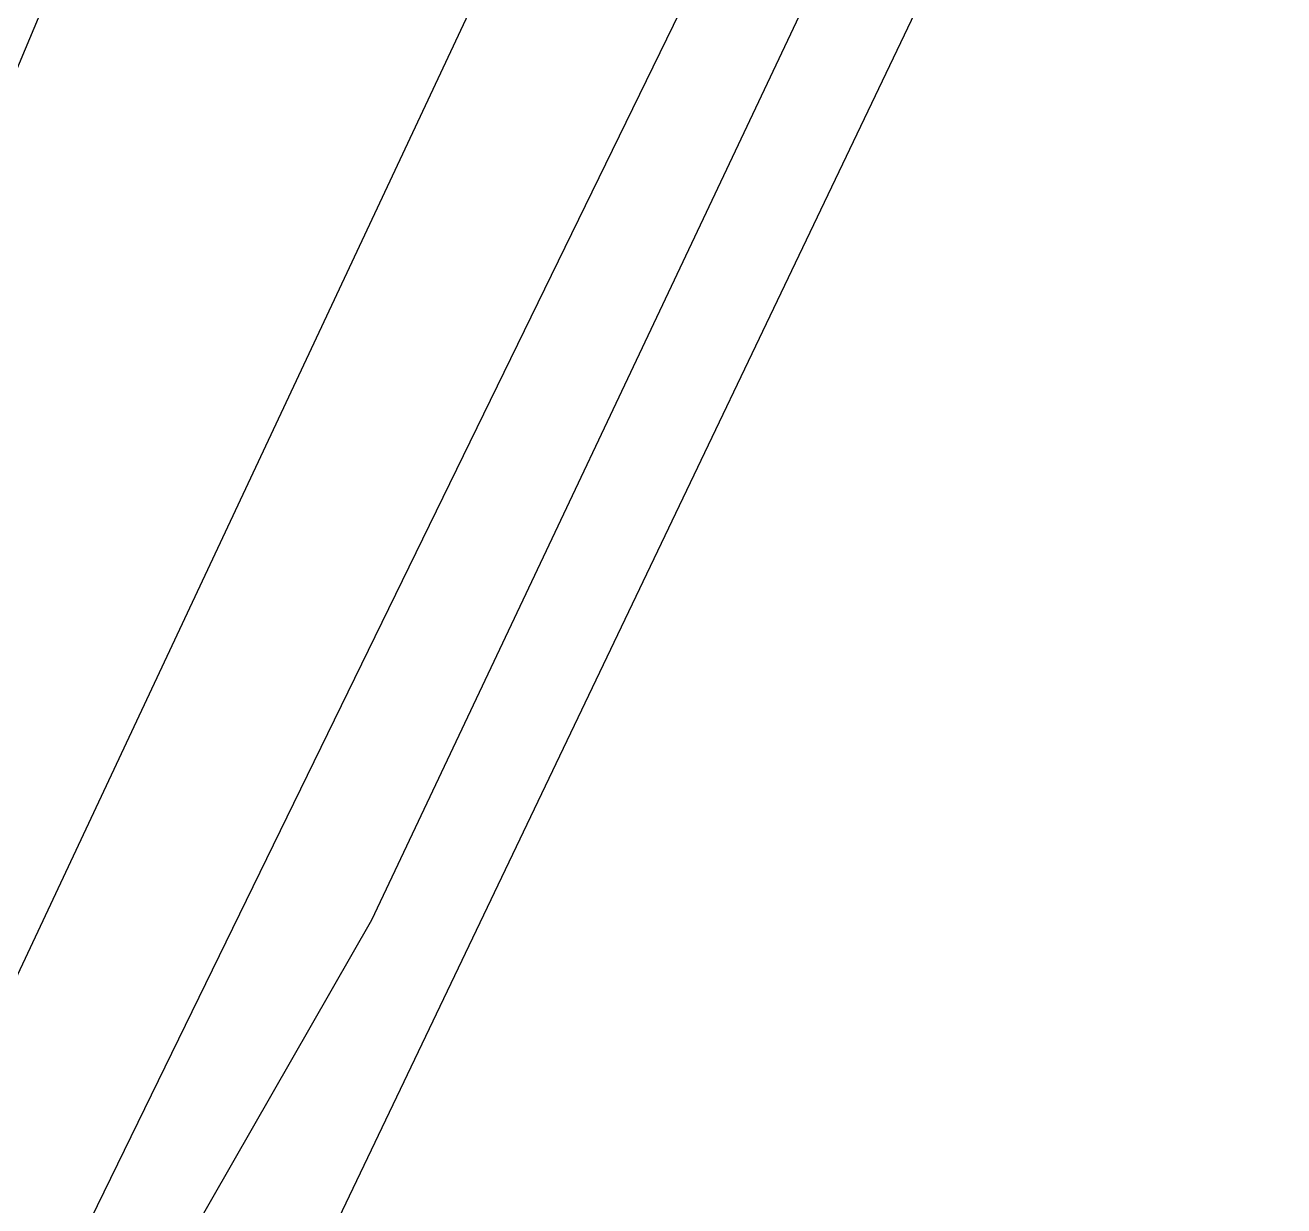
# Model space of a CAD drawing. Header units: inches. Extents: x 653559 to 669309, y 7245317 to 7256454.
# Drawn here: x 661599.24 to 661646.8, y 7250588.23 to 7250632.84 of the extents above; entities that cross this region are included whole.
import ezdxf

# ---------------------------------------------------------------- set-up
doc = ezdxf.new("R2010")
doc.units = ezdxf.units.IN
doc.header["$MEASUREMENT"] = 0
for name, color, linetype in [('Agricola', 3, 'Continuous'), ('Alambrados', 7, 'Continuous'), ('Caminos', 1, 'Continuous'), ('Reserva', 92, 'Continuous')]:
    doc.layers.add(name, color=color, linetype=linetype)

msp = doc.modelspace()

# ---------------------------------------------------------------- linework, layer by layer
at = {"layer": 'Agricola', "transparency": 33554613}
msp.add_polyline3d([(662291.992, 7250587.107, 0), (662119.705, 7251089.845, 0), (662028.36, 7251335.328, 0), (661969.622, 7251551.229, 0), (661922.526, 7251557.05, 0), (661816.164, 7251508.366, 0), (661797.114, 7251481.379, 0), (661756.368, 7251353.32, 0), (661720.384, 7251163.878, 0), (661720.913, 7251150.12, 0), (661743.138, 7251072.861, 0), (661744.197, 7251053.282, 0), (661725.676, 7250919.932, 0), (661730.438, 7250837.382, 0), (661608.73, 7250582.852, 0), (661520.359, 7250456.381, 0), (661518.242, 7250436.802, 0), (661527.767, 7250418.281, 0), (661536.234, 7250399.231, 0), (661550.521, 7250342.61, 0)], dxfattribs=at)
at = {"layer": 'Alambrados', "transparency": 33554613}
msp.add_lwpolyline([(662809.331, 7252024.323), (661974.833, 7251796.913), (661923.429, 7251778.861), (661933.589, 7251764.15), (661938.034, 7251748.91), (661965.445, 7251669.376), (661980.526, 7251623.074), (661984.76, 7251613.02), (661983.437, 7251597.542), (661944.543, 7251579.682), (661801.932, 7251511.155), (661785.528, 7251472.393), (661756.027, 7251378.599), (661746.766, 7251346.584), (661730.627, 7251259.933), (661711.312, 7251153.967), (661722.425, 7251108.326), (661734.596, 7251072.343), (661731.288, 7251019.823), (661718.491, 7250919.517), (661721.825, 7250843.158), (661649.435, 7250685.519), (661600.857, 7250585.983)], dxfattribs=at)
at = {"layer": 'Caminos', "transparency": 33554613}
msp.add_lwpolyline([(661742.632, 7251309.161), (661730.064, 7251237.194), (661718.555, 7251180.838), (661715.909, 7251159.671), (661716.041, 7251148.426), (661722.391, 7251121.306), (661738.134, 7251075.401), (661740.251, 7251063.495), (661736.811, 7251030.025), (661723.317, 7250940.728), (661721.333, 7250910.036), (661723.979, 7250866.512), (661725.434, 7250844.816), (661722.127, 7250830.396), (661704.4, 7250794.281), (661689.583, 7250763.192), (661649.366, 7250677.335), (661612.324, 7250599.018), (661603.461, 7250583.54)], dxfattribs=at)
at = {"layer": 'Reserva', "transparency": 33554613}
for points in [[(661594.284, 7250587.012), (661707.526, 7250828.313), (661726.576, 7251041.038), (661726.576, 7251085.488), (661693.768, 7251156.397), (661717.051, 7251247.413), (661757.268, 7251430.505)], [(661682.126, 7251314.089), (661687.418, 7251293.98), (661692.709, 7251268.58), (661683.184, 7251261.172), (661666.251, 7251266.463), (661659.901, 7251254.822), (661662.018, 7251227.305), (661642.968, 7251122.53), (661662.018, 7251073.846), (661678.951, 7251029.396), (661688.476, 7250999.763), (661690.593, 7250954.255), (661678.951, 7250883.346), (661648.259, 7250762.696), (661610.159, 7250657.921), (661579.468, 7250584.895)]]:
    msp.add_lwpolyline(points, dxfattribs=at)

doc.saveas('drawing.dxf')
